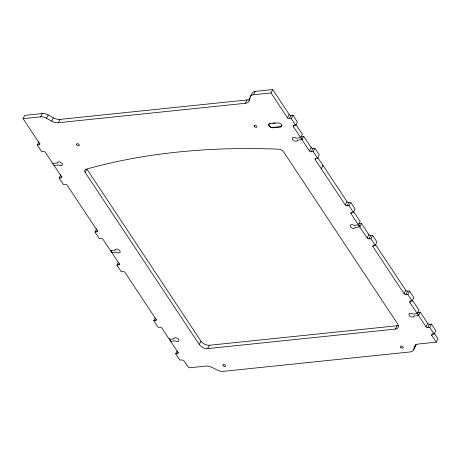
<?xml version="1.0" encoding="UTF-8"?>
<svg xmlns="http://www.w3.org/2000/svg" width="461" height="461" viewBox="0 0 461 461"><rect width="100%" height="100%" fill="white"/><g stroke="black" fill="none" stroke-linecap="round" stroke-linejoin="round"><path stroke-width="0.69" d="M175.693 353.829L177.594 353.564A1.412 0.853 27.3 0 0 178.038 352.463L161.897 328.117A1.412 0.853 27.3 0 0 160.14 327.241L158.158 327.385L153.778 320.77L155.68 320.51A1.412 0.853 27.3 0 0 156.123 319.404L124.994 272.451A1.412 0.853 27.3 0 0 123.237 271.575L121.255 271.713L116.875 265.104L118.771 264.845A1.412 0.853 27.3 0 0 119.215 263.738L103.08 239.392A1.412 0.853 27.3 0 0 101.322 238.516L99.34 238.66L94.96 232.05L96.856 231.791A1.412 0.853 27.3 0 0 97.3 230.684L67.271 185.38A1.412 0.853 27.3 0 0 65.514 184.504L63.532 184.648L59.152 178.032L61.048 177.773A1.412 0.853 27.3 0 0 61.492 176.667L45.357 152.326A1.412 0.853 27.3 0 0 43.599 151.45L41.617 151.588L37.237 144.979L39.133 144.719A1.412 0.853 27.3 0 0 39.577 143.613L23.05 118.679L40.562 116.864A7.543 4.558 27.3 0 1 46.469 118.264L51.672 121.145A8.482 5.129 27.3 0 0 58.322 122.724L245.281 103.293A8.482 5.129 27.3 0 0 249.113 100.625L250.075 97.11L251.798 93.773A7.543 4.558 27.3 0 1 255.204 91.399L272.716 89.578L289.243 114.512A1.412 0.853 27.3 0 0 291 115.388L292.977 115.244L297.362 121.86L295.639 125.19L293.738 125.455A1.412 0.853 27.3 0 0 293.294 126.556L309.435 150.903A1.412 0.853 27.3 0 0 311.192 151.778L313.175 151.64L314.892 148.304L319.277 154.913L317.554 158.25L315.652 158.509A1.412 0.853 27.3 0 0 315.209 159.615L345.243 204.915A1.412 0.853 27.3 0 0 347 205.796L348.983 205.652L350.7 202.316L355.085 208.925L353.362 212.262L351.461 212.521A1.412 0.853 27.3 0 0 351.017 213.627L367.158 237.974A1.412 0.853 27.3 0 0 368.915 238.85L370.898 238.706L372.615 235.369L377 241.985L375.277 245.321L373.375 245.58A1.412 0.853 27.3 0 0 372.932 246.687L404.061 293.64A1.412 0.853 27.3 0 0 405.818 294.516L407.801 294.372L409.524 291.041L413.903 297.65L412.18 300.987L410.278 301.246A1.412 0.853 27.3 0 0 409.841 302.353L425.976 326.693A1.412 0.853 27.3 0 0 427.733 327.575L429.715 327.431L431.438 324.095L435.818 330.704L434.095 334.041L432.193 334.3A1.412 0.853 27.3 0 0 431.755 335.406L436.227 342.16L418.553 343.998A8.482 5.129 27.3 0 0 414.785 346.453L413.632 349.738A7.543 4.558 27.3 0 1 410.284 351.922L222.991 371.382A7.543 4.558 27.3 0 1 217.367 370.131L212.291 367.498A8.482 5.129 27.3 0 0 205.963 366.086L188.883 367.838L184.193 361.136A1.884 1.141 27.3 0 0 181.847 359.966L179.853 360.11L175.693 353.829L177.128 351.046M413.632 349.738L416.047 344.43M23.05 118.679L24.773 115.342L42.279 113.527A7.543 4.558 27.3 0 1 48.192 114.933L53.395 117.809A8.482 5.129 27.3 0 0 60.045 119.387L247.004 99.956A8.482 5.129 27.3 0 0 249.522 99.103M40.562 116.864L42.279 113.527M46.469 118.264L48.192 114.933M37.237 144.979L38.954 141.642M39.133 144.719L39.998 143.048M51.672 121.145L53.395 117.809M58.322 122.724L60.045 119.387M54.208 165.09L54.035 165.424L58.841 164.923A1.412 0.853 27.3 0 0 60.512 165.632L61.578 165.522A1.412 0.853 27.3 0 0 62.154 164.577L62.085 164.473A1.412 0.853 27.3 0 0 62.12 163.522A1.412 0.853 27.3 0 0 60.91 162.704L60.84 162.595A1.412 0.853 27.3 0 0 59.169 161.886L58.103 161.995A1.412 0.853 27.3 0 0 57.527 162.94L52.721 163.436M59.152 178.032L60.869 174.702M61.048 177.773L61.912 176.108M397.111 325.754L395.388 329.091L207.646 348.597A6.598 3.988 27.3 0 1 199.261 344.523L85.181 172.443L86.899 169.112L200.979 341.186A6.598 3.988 27.3 0 0 209.369 345.26L397.111 325.754A6.598 3.988 27.3 0 0 398.385 325.454M94.96 232.05L96.677 228.714M96.856 231.791L97.432 230.679M112.023 252.288L111.85 252.622L116.65 252.127A1.412 0.853 27.3 0 0 118.327 252.835L119.387 252.726A1.412 0.853 27.3 0 0 119.964 251.781L119.895 251.671A1.412 0.853 27.3 0 0 119.929 250.726A1.412 0.853 27.3 0 0 118.719 249.902L118.65 249.799A1.412 0.853 27.3 0 0 116.979 249.09L115.913 249.199A1.412 0.853 27.3 0 0 115.336 250.139L110.531 250.64L110.703 250.306L111.689 251.792M116.875 265.104L118.31 262.326M118.771 264.845L119.347 263.732M245.281 103.293L247.004 99.956M249.113 100.625L249.683 99.513M250.075 97.11A7.543 4.558 27.3 0 1 253.481 94.736L255.204 91.399M253.481 94.736L270.993 92.915L272.716 89.578M153.778 320.77L155.213 317.992M155.68 320.51L156.25 319.398M281.78 124.908A2.922 1.769 27.3 0 1 280.513 126.66L280.34 126.994L272.739 127.783A2.922 1.769 27.3 0 1 269.028 125.98A2.922 1.769 27.3 0 1 270.025 123.686L270.198 123.352A2.922 1.769 27.3 0 0 269.633 123.485M272.739 127.783L272.912 127.449L280.513 126.66M292.977 115.244L291.26 118.581L289.278 118.725A1.412 0.853 27.3 0 1 287.52 117.849L289.243 114.512M289.278 118.725L291 115.388M293.294 126.556L294.158 124.891M177.594 353.564L178.165 352.458M314.892 148.304L312.915 148.442A1.412 0.853 27.3 0 1 311.158 147.566L303.701 136.323L301.978 139.654L297.172 140.156A1.412 0.853 27.3 0 1 296.596 141.101L295.536 141.21A1.412 0.853 27.3 0 1 293.864 140.501L293.79 140.392A1.412 0.853 27.3 0 1 292.579 139.574A1.412 0.853 27.3 0 1 292.62 138.623L292.545 138.519A1.412 0.853 27.3 0 1 293.121 137.574L294.187 137.464A1.412 0.853 27.3 0 1 295.858 138.173L300.664 137.672L302.387 134.335L295.795 124.395M199.261 344.523L200.979 341.186M309.435 150.903L311.158 147.566M207.646 348.597L209.369 345.26M311.192 151.778L312.915 148.442M315.209 159.615L315.785 158.503M321.265 168.749L322.988 165.418M345.243 204.915L346.966 201.584L317.687 157.42M347 205.796L348.723 202.46L350.7 202.316M351.017 213.627L351.593 212.515M372.615 235.369L370.638 235.513A1.412 0.853 27.3 0 1 368.881 234.637L361.51 223.522L359.787 226.858L354.987 227.359A1.412 0.853 27.3 0 1 354.411 228.299L353.345 228.414A1.412 0.853 27.3 0 1 351.674 227.699L351.599 227.596A1.412 0.853 27.3 0 1 350.389 226.777A1.412 0.853 27.3 0 1 350.429 225.827L350.36 225.717A1.412 0.853 27.3 0 1 350.936 224.778L351.997 224.663A1.412 0.853 27.3 0 1 353.673 225.377L358.474 224.876L360.197 221.539L353.524 211.478M367.158 237.974L368.881 234.637M368.915 238.85L370.638 235.513M372.932 246.687L373.796 245.016M404.061 293.64L405.784 290.303L375.444 244.537M405.818 294.516L407.541 291.179L409.524 291.041M409.841 302.353L410.699 300.681M431.438 324.095L429.456 324.239A1.412 0.853 27.3 0 1 427.699 323.363L420.288 312.178L418.565 315.514L413.759 316.016A1.412 0.853 27.3 0 1 413.183 316.955L412.122 317.07A1.412 0.853 27.3 0 1 410.446 316.361L410.376 316.252A1.412 0.853 27.3 0 1 409.166 315.433A1.412 0.853 27.3 0 1 409.207 314.483L409.132 314.373A1.412 0.853 27.3 0 1 409.708 313.434L410.774 313.319A1.412 0.853 27.3 0 1 412.445 314.033L417.251 313.532L418.974 310.195L412.341 300.192M414.785 346.453L415.649 344.788M425.976 326.693L427.699 323.363M427.733 327.575L429.456 324.239M431.755 335.406L432.614 333.741M436.227 342.16L437.95 338.823L434.222 333.199M272.958 123.064L275.033 122.851M270.025 123.686L277.626 122.897A2.922 1.769 27.3 0 1 281.337 124.701A2.922 1.769 27.3 0 1 280.34 126.994M300.958 136.606L303.701 136.323M358.767 223.81L361.51 223.522M417.539 312.466L420.288 312.178M291.26 118.581L295.639 125.19M313.175 151.64L317.554 158.25M348.983 205.652L353.362 212.262M370.898 238.706L375.277 245.321M407.801 294.372L412.18 300.987M429.715 327.431L434.095 334.041M300.837 137.338L302.151 139.326M358.646 224.542L359.96 226.524M417.424 313.198L418.738 315.18M270.993 92.915L287.52 117.849M250.11 98.591A8.482 5.129 27.3 0 1 249.839 98.856M348.723 202.46A1.412 0.853 27.3 0 1 346.966 201.584M407.541 291.179A1.412 0.853 27.3 0 1 405.784 290.303M415.355 346.401A7.543 4.558 27.3 0 1 414.162 347.882M395.388 329.091A6.598 3.988 27.3 0 0 397.641 323.91L283.561 151.83A4.241 2.564 27.3 0 0 278.778 149.191A707.387 427.687 27.3 0 0 86.08 169.216A4.241 2.564 27.3 0 0 85.181 172.443M272.912 127.449A2.922 1.769 27.3 0 1 269.627 126.17A2.922 1.769 27.3 0 1 269.201 123.75M222.98 364.899L223.118 365.682A1.51 0.91 27.3 0 0 224.87 366.622A1.51 0.91 27.3 0 0 225.688 365.706L225.619 365.567A1.129 0.686 27.3 0 0 225.181 365.037L225.037 364.916A1.51 0.91 27.3 0 0 222.98 364.899M169.481 338.962L169.308 339.296L174.114 338.8A1.412 0.853 27.3 0 1 174.69 337.855L175.75 337.746A1.412 0.853 27.3 0 1 177.427 338.455L177.497 338.558A1.412 0.853 27.3 0 1 178.707 339.382A1.412 0.853 27.3 0 1 178.666 340.327L178.741 340.437A1.412 0.853 27.3 0 1 178.165 341.382L177.099 341.492A1.412 0.853 27.3 0 1 175.428 340.783L170.622 341.278L170.795 340.95L169.481 338.962M254.507 126.683L254.288 126.418A1.51 0.91 27.3 0 1 255.377 125.277A1.51 0.91 27.3 0 1 256.817 127.017A1.51 0.91 27.3 0 1 254.507 126.683M76.728 144.869A1.51 0.91 27.3 0 0 79.159 145.595A1.51 0.91 27.3 0 0 77.944 143.763A1.51 0.91 27.3 0 0 76.728 144.869M400.672 347.231A1.51 0.91 27.3 0 0 403.104 347.957A1.51 0.91 27.3 0 0 401.894 346.125A1.51 0.91 27.3 0 0 400.672 347.231"/></g></svg>
